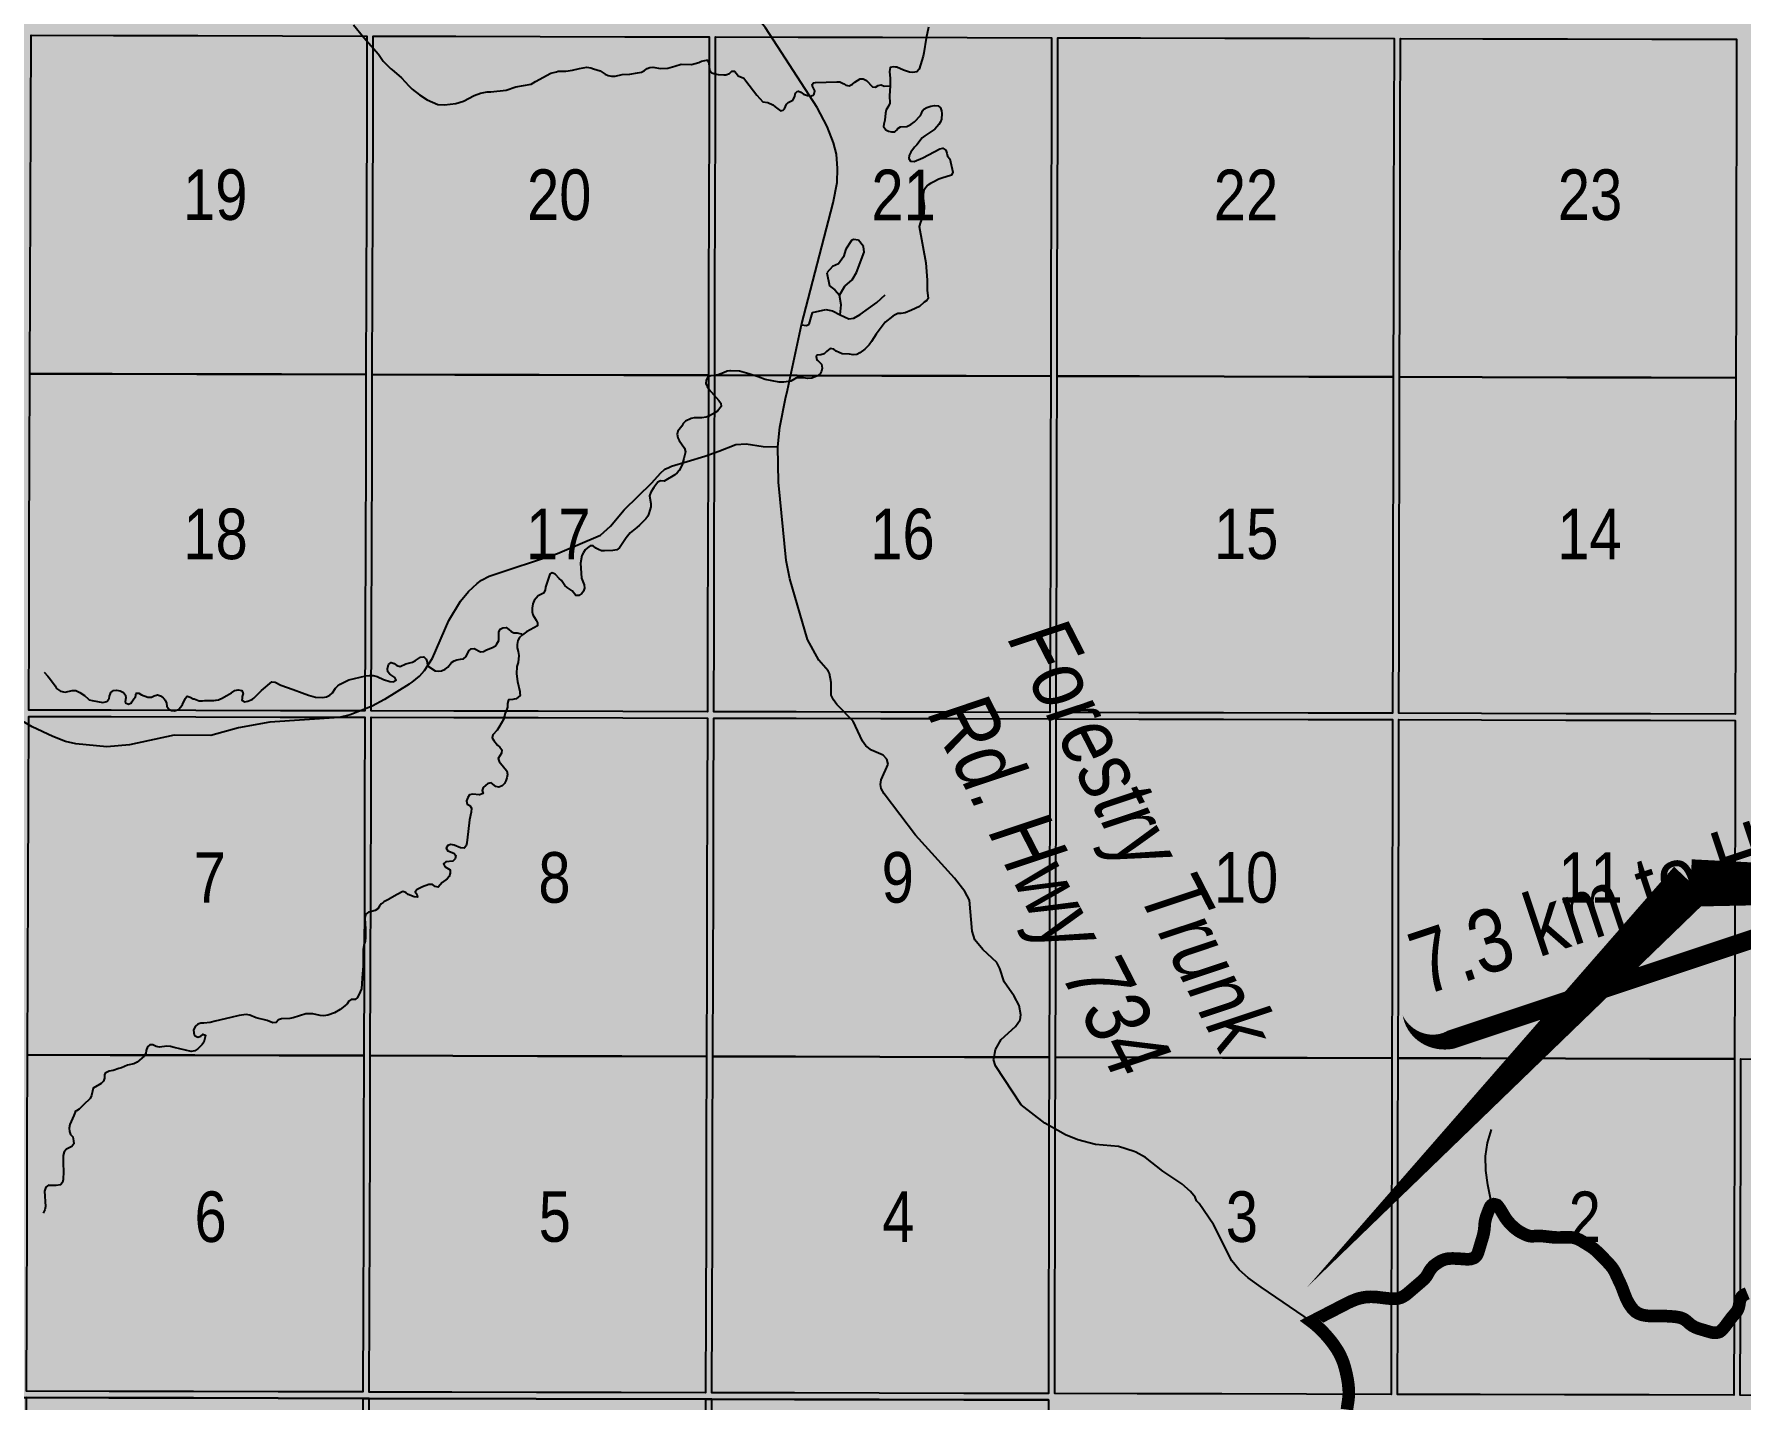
# Model space of a CAD drawing. Extents: x 639460 to 650829, y 5702863 to 5715975.
# Drawn here: x 645204 to 645474.1, y 5712213.6 to 5712429.8 of the extents above; entities that cross this region are included whole.
import ezdxf

# ---------------------------------------------------------------- set-up
doc = ezdxf.new("R2010")
doc.units = 0
doc.header["$LTSCALE"] = 5
doc.linetypes.add('DASHED2', pattern=[9.525, 6.35, -3.175])
for name, color, linetype in [('L-TITLEDB-T', 4, 'Continuous'), ('Quarters', 8, 'Continuous'), ('RoadSeg', 57, 'DASHED2'), ('ROUTE-MAP-HWY', 2, 'Continuous'), ('ROUTE-MAP-LABELS', 210, 'Continuous'), ('T-WATER', 160, 'Continuous')]:
    doc.layers.add(name, color=color, linetype=linetype)
doc.layers.add('ROUTE-MAP-BACKGROUND-H', color=7, linetype='Continuous', true_color=0xf0ebff)
doc.styles.add('120', font='ARIALN.TTF', dxfattribs={"height": 13})
doc.styles.add('80', font='ARIALN.TTF', dxfattribs={"height": 10})
doc.styles.add('80L', font='ARIALN.TTF', dxfattribs={"height": 10})

# ---------------------------------------------------------------- blocks, each defined once
blk = doc.blocks.new('*U424')
h = blk.add_hatch(color=255)
edge = h.paths.add_edge_path()
edge.add_line((-44, -11.5), (44, -11.5))
edge.add_arc((44, -5.5), 6, 270, 360)
edge.add_line((50, -5.5), (50, 4))
edge.add_arc((44, 4), 6, 0, 90)
edge.add_line((44, 10), (-44, 10))
edge.add_arc((-44, 4), 6, 90, 180)
edge.add_line((-50, 4), (-50, -5.5))
edge.add_arc((-44, -5.5), 6, 180, 270)
at = {"color": 210, "flags": 128}
blk.add_lwpolyline([(-44, -11.5, 3, 3, 0), (44, -11.5, 3, 3, 0.414214), (50, -5.5, 3, 3, 0), (50, 4, 3, 0, 0.414214), (44, 10, 0, 0, 0), (-44, 10, 0, 0, 0.414214), (-50, 4, 0, 0, 0), (-50, -5.5, 0, 3, 0.414214)], format="xyseb", close=True, dxfattribs=at)
for points in [[(-78.01, -41.53, 0, 7.5, 0), (0, 0, 0, 0, 0)], [(98.29, -34.44, 0, 7.5, 0), (0, 0, 0, 0, 0)]]:
    blk.add_lwpolyline(points, format="xyseb", dxfattribs=at)
at = {"color": 210, "style": '80'}
blk.add_attdef('ENTER_TEXT_001', (-35.99, -5), '', height=10, dxfattribs=at)

msp = doc.modelspace()

# ---------------------------------------------------------------- hatches: boundary and pattern name
at = {"layer": 'ROUTE-MAP-BACKGROUND-H'}
h = msp.add_hatch(color=256, dxfattribs=at)
h.dxf.hatch_style = 1
h.paths.add_polyline_path([(644722.08, 5712923.1), (644716.33, 5711989.96), (646823.87, 5711989.96), (646818.02, 5712923.32)])

# ---------------------------------------------------------------- linework, layer by layer
at = {"layer": 'Quarters'}
for points in [[(645216.37, 5712376.03), (645203.33, 5712376.06), (645203.38, 5712389.45), (645203.42, 5712402.84), (645203.47, 5712416.24), (645203.51, 5712429.63), (645216.55, 5712429.6), (645229.92, 5712429.57), (645243.3, 5712429.53), (645256.67, 5712429.5), (645256.63, 5712416.11), (645256.59, 5712402.72), (645256.55, 5712389.33), (645256.51, 5712375.94), (645243.13, 5712375.97), (645229.75, 5712376), (645216.37, 5712376.03)], [(645270.56, 5712375.9), (645257.51, 5712375.93), (645257.55, 5712389.32), (645257.59, 5712402.72), (645257.63, 5712416.11), (645257.67, 5712429.5), (645270.71, 5712429.47), (645284.09, 5712429.44), (645297.46, 5712429.41), (645310.83, 5712429.38), (645310.8, 5712415.98), (645310.76, 5712402.59), (645310.73, 5712389.2), (645310.69, 5712375.81), (645297.31, 5712375.84), (645283.93, 5712375.87), (645270.56, 5712375.9)], [(645324.74, 5712375.77), (645311.69, 5712375.81), (645311.73, 5712389.2), (645311.77, 5712402.59), (645311.8, 5712415.98), (645311.84, 5712429.37), (645324.88, 5712429.34), (645338.25, 5712429.31), (645351.63, 5712429.28), (645365, 5712429.25), (645364.97, 5712415.86), (645364.94, 5712402.46), (645364.9, 5712389.07), (645364.87, 5712375.68), (645351.49, 5712375.71), (645338.12, 5712375.74), (645324.74, 5712375.77)], [(645378.93, 5712375.65), (645365.88, 5712375.68), (645365.91, 5712389.07), (645365.94, 5712402.46), (645365.97, 5712415.85), (645366, 5712429.25), (645379.05, 5712429.21), (645392.43, 5712429.18), (645405.81, 5712429.15), (645419.19, 5712429.12), (645419.16, 5712415.73), (645419.13, 5712402.34), (645419.11, 5712388.94), (645419.08, 5712375.55), (645405.69, 5712375.58), (645392.31, 5712375.62), (645378.93, 5712375.65)], [(645433.13, 5712375.52), (645420.08, 5712375.55), (645420.11, 5712388.94), (645420.14, 5712402.33), (645420.17, 5712415.73), (645420.2, 5712429.12), (645433.24, 5712429.09), (645446.62, 5712429.06), (645460, 5712429.02), (645473.38, 5712428.99), (645473.36, 5712415.6), (645473.33, 5712402.21), (645473.31, 5712388.82), (645473.28, 5712375.42), (645459.9, 5712375.46), (645446.51, 5712375.49), (645433.13, 5712375.52)], [(645216.2, 5712322.8), (645203.15, 5712322.83), (645203.2, 5712335.88), (645203.24, 5712349.28), (645203.29, 5712362.67), (645203.33, 5712376.06), (645216.37, 5712376.03), (645229.75, 5712376), (645243.13, 5712375.97), (645256.51, 5712375.94), (645256.47, 5712362.54), (645256.43, 5712349.15), (645256.39, 5712335.76), (645256.35, 5712322.7), (645242.97, 5712322.73), (645229.58, 5712322.77), (645216.2, 5712322.8)], [(645270.4, 5712322.67), (645257.35, 5712322.7), (645257.39, 5712335.76), (645257.43, 5712349.15), (645257.47, 5712362.54), (645257.51, 5712375.93), (645270.56, 5712375.9), (645283.93, 5712375.87), (645297.31, 5712375.84), (645310.69, 5712375.81), (645310.65, 5712362.42), (645310.62, 5712349.02), (645310.58, 5712335.63), (645310.55, 5712322.57), (645297.17, 5712322.61), (645283.78, 5712322.64), (645270.4, 5712322.67)], [(645324.6, 5712322.54), (645311.55, 5712322.57), (645311.59, 5712335.63), (645311.62, 5712349.02), (645311.66, 5712362.41), (645311.69, 5712375.81), (645324.74, 5712375.77), (645338.12, 5712375.74), (645351.49, 5712375.71), (645364.87, 5712375.68), (645364.84, 5712362.29), (645364.81, 5712348.9), (645364.78, 5712335.5), (645364.75, 5712322.45), (645351.37, 5712322.48), (645337.98, 5712322.51), (645324.6, 5712322.54)], [(645378.8, 5712322.41), (645365.75, 5712322.44), (645365.78, 5712335.5), (645365.82, 5712348.89), (645365.85, 5712362.29), (645365.88, 5712375.68), (645378.93, 5712375.65), (645392.31, 5712375.62), (645405.69, 5712375.58), (645419.08, 5712375.55), (645419.05, 5712362.16), (645419.02, 5712348.77), (645418.99, 5712335.38), (645418.96, 5712322.32), (645405.58, 5712322.35), (645392.19, 5712322.38), (645378.8, 5712322.41)], [(645433.02, 5712322.29), (645419.97, 5712322.32), (645420, 5712335.37), (645420.02, 5712348.77), (645420.05, 5712362.16), (645420.08, 5712375.55), (645433.13, 5712375.52), (645446.51, 5712375.49), (645459.9, 5712375.46), (645473.28, 5712375.42), (645473.25, 5712362.03), (645473.23, 5712348.64), (645473.2, 5712335.25), (645473.18, 5712322.19), (645459.79, 5712322.22), (645446.41, 5712322.25), (645433.02, 5712322.29)], [(645216.02, 5712268.22), (645202.97, 5712268.26), (645203.01, 5712281.65), (645203.06, 5712295.04), (645203.1, 5712308.43), (645203.15, 5712321.82), (645216.2, 5712321.79), (645229.58, 5712321.76), (645242.96, 5712321.73), (645256.34, 5712321.7), (645256.3, 5712308.31), (645256.26, 5712294.91), (645256.22, 5712281.52), (645256.18, 5712268.13), (645242.8, 5712268.16), (645229.41, 5712268.19), (645216.02, 5712268.22)], [(645270.24, 5712268.1), (645257.19, 5712268.13), (645257.23, 5712281.52), (645257.27, 5712294.91), (645257.31, 5712308.3), (645257.35, 5712321.7), (645270.4, 5712321.66), (645283.78, 5712321.63), (645297.16, 5712321.6), (645310.55, 5712321.57), (645310.51, 5712308.18), (645310.47, 5712294.79), (645310.44, 5712281.39), (645310.4, 5712268), (645297.01, 5712268.03), (645283.63, 5712268.07), (645270.24, 5712268.1)], [(645364.62, 5712267.87), (645351.23, 5712267.91), (645337.85, 5712267.94), (645324.46, 5712267.97), (645311.41, 5712268), (645311.44, 5712281.39), (645311.48, 5712294.78), (645311.51, 5712308.18), (645311.55, 5712321.57), (645324.6, 5712321.54), (645337.98, 5712321.51), (645351.36, 5712321.47), (645364.75, 5712321.44), (645364.72, 5712308.05), (645364.68, 5712294.66), (645364.65, 5712281.27), (645364.62, 5712267.87)], [(645378.68, 5712267.84), (645365.63, 5712267.87), (645365.66, 5712281.26), (645365.69, 5712294.66), (645365.72, 5712308.05), (645365.75, 5712321.44), (645378.8, 5712321.41), (645392.19, 5712321.38), (645405.58, 5712321.35), (645418.96, 5712321.31), (645418.93, 5712307.92), (645418.9, 5712294.53), (645418.88, 5712281.14), (645418.85, 5712267.75), (645405.46, 5712267.78), (645392.07, 5712267.81), (645378.68, 5712267.84)], [(645432.91, 5712267.71), (645419.85, 5712267.74), (645419.88, 5712281.14), (645419.91, 5712294.53), (645419.94, 5712307.92), (645419.97, 5712321.31), (645433.02, 5712321.28), (645446.4, 5712321.25), (645459.79, 5712321.22), (645473.18, 5712321.19), (645473.15, 5712307.8), (645473.13, 5712294.4), (645473.1, 5712281.01), (645473.07, 5712267.62), (645459.69, 5712267.65), (645446.3, 5712267.68), (645432.91, 5712267.71)], [(645215.85, 5712214.99), (645202.79, 5712215.02), (645202.84, 5712228.08), (645202.88, 5712241.47), (645202.92, 5712254.86), (645202.97, 5712268.26), (645216.02, 5712268.22), (645229.41, 5712268.19), (645242.8, 5712268.16), (645256.18, 5712268.13), (645256.14, 5712254.74), (645256.1, 5712241.35), (645256.06, 5712227.95), (645256.02, 5712214.9), (645242.63, 5712214.93), (645229.24, 5712214.96), (645215.85, 5712214.99)], [(645270.08, 5712214.86), (645257.03, 5712214.89), (645257.07, 5712227.95), (645257.11, 5712241.34), (645257.15, 5712254.74), (645257.19, 5712268.13), (645270.24, 5712268.1), (645283.63, 5712268.07), (645297.01, 5712268.03), (645310.4, 5712268), (645310.37, 5712254.61), (645310.33, 5712241.22), (645310.29, 5712227.83), (645310.26, 5712214.77), (645296.87, 5712214.8), (645283.48, 5712214.83), (645270.08, 5712214.86)], [(645311.41, 5712268), (645324.46, 5712267.97), (645337.85, 5712267.94), (645351.23, 5712267.91), (645364.62, 5712267.87), (645364.59, 5712254.48), (645364.56, 5712241.09), (645364.53, 5712227.7), (645364.5, 5712214.64), (645351.11, 5712214.67), (645337.71, 5712214.7), (645324.32, 5712214.74), (645311.26, 5712214.77), (645311.3, 5712227.82), (645311.34, 5712241.22), (645311.37, 5712254.61), (645311.41, 5712268)], [(645378.56, 5712214.61), (645365.5, 5712214.64), (645365.53, 5712227.7), (645365.56, 5712241.09), (645365.59, 5712254.48), (645365.63, 5712267.87), (645378.68, 5712267.84), (645392.07, 5712267.81), (645405.46, 5712267.78), (645418.85, 5712267.75), (645418.82, 5712254.36), (645418.79, 5712240.96), (645418.76, 5712227.57), (645418.73, 5712214.51), (645405.34, 5712214.55), (645391.95, 5712214.58), (645378.56, 5712214.61)], [(645432.8, 5712214.48), (645419.74, 5712214.51), (645419.77, 5712227.57), (645419.8, 5712240.96), (645419.82, 5712254.35), (645419.85, 5712267.74), (645432.91, 5712267.71), (645446.3, 5712267.68), (645459.69, 5712267.65), (645473.07, 5712267.62), (645473.05, 5712254.23), (645473.02, 5712240.84), (645473, 5712227.44), (645472.97, 5712214.39), (645459.58, 5712214.42), (645446.19, 5712214.45), (645432.8, 5712214.48)], [(645487.03, 5712214.35), (645473.98, 5712214.38), (645474, 5712227.44), (645474.03, 5712240.83), (645474.05, 5712254.22), (645474.08, 5712267.61), (645487.13, 5712267.54), (645500.52, 5712267.47), (645513.91, 5712267.4), (645527.3, 5712267.33), (645527.28, 5712253.98), (645527.25, 5712240.63), (645527.23, 5712227.28), (645527.21, 5712214.26), (645513.82, 5712214.29), (645500.43, 5712214.32), (645487.03, 5712214.35)], [(645215.67, 5712160.42), (645202.61, 5712160.45), (645202.65, 5712173.84), (645202.7, 5712187.23), (645202.74, 5712200.63), (645202.79, 5712214.02), (645215.84, 5712213.99), (645229.24, 5712213.96), (645242.63, 5712213.92), (645256.02, 5712213.89), (645255.98, 5712200.5), (645255.94, 5712187.11), (645255.9, 5712173.72), (645255.86, 5712160.33), (645242.46, 5712160.36), (645229.07, 5712160.39), (645215.67, 5712160.42)], [(645269.92, 5712160.29), (645256.86, 5712160.32), (645256.9, 5712173.71), (645256.94, 5712187.11), (645256.98, 5712200.5), (645257.02, 5712213.89), (645270.08, 5712213.86), (645283.47, 5712213.83), (645296.87, 5712213.8), (645310.26, 5712213.77), (645310.22, 5712200.37), (645310.18, 5712186.98), (645310.15, 5712173.59), (645310.11, 5712160.2), (645296.72, 5712160.23), (645283.32, 5712160.26), (645269.92, 5712160.29)], [(645324.18, 5712160.16), (645311.12, 5712160.2), (645311.15, 5712173.59), (645311.19, 5712186.98), (645311.23, 5712200.37), (645311.26, 5712213.76), (645324.32, 5712213.73), (645337.71, 5712213.7), (645351.1, 5712213.67), (645364.49, 5712213.64), (645364.46, 5712200.25), (645364.43, 5712186.85), (645364.4, 5712173.46), (645364.37, 5712160.07), (645350.97, 5712160.1), (645337.57, 5712160.13), (645324.18, 5712160.16)]]:
    msp.add_lwpolyline(points, close=True, dxfattribs=at)
for points in [[(645201.69, 5712187.24), (645201.78, 5712214.02), (645202.79, 5712214.02), (645229.24, 5712213.96), (645256.02, 5712213.89), (645257.02, 5712213.89), (645283.47, 5712213.83), (645310.26, 5712213.77), (645311.26, 5712213.76), (645337.71, 5712213.7), (645364.49, 5712213.64)], [(645364.49, 5712213.64), (645337.71, 5712213.7), (645311.26, 5712213.76), (645310.26, 5712213.77), (645283.47, 5712213.83), (645257.02, 5712213.89), (645256.02, 5712213.89), (645229.24, 5712213.96), (645202.79, 5712214.02)]]:
    msp.add_lwpolyline(points, dxfattribs=at)
at = {"layer": 'RoadSeg'}
for p, q in [((645323.21, 5712373.48), (645325.44, 5712383.78)), ((645322.91, 5712372.13), (645323.21, 5712373.48)), ((645304.43, 5712361.24), (645304.87, 5712361.42)), ((645263.37, 5712326.94), (645263.81, 5712327.23))]:
    msp.add_line(p, q, dxfattribs=at)
for points in [[(645325.44, 5712383.78), (645330.46, 5712403.09), (645331.06, 5712406.31), (645331.12, 5712408.54), (645330.95, 5712410.81), (645330.51, 5712412.62), (645329.51, 5712415.21), (645327.9, 5712418.19), (645319.74, 5712430.82), (645318.84, 5712431.91), (645316.23, 5712433.95), (645315.64, 5712434.4), (645315, 5712435.16), (645314.28, 5712437.21)], [(645331.44, 5712388.47), (645332.31, 5712389.91), (645333.44, 5712390.91), (645334.11, 5712392.06), (645335.34, 5712395.32), (645335.26, 5712396.22), (645334.46, 5712397.21), (645333.66, 5712397.3), (645333.32, 5712397.15), (645332.45, 5712395.8), (645332.05, 5712394.58), (645331.28, 5712393.47), (645330.34, 5712393.03), (645329.44, 5712392.03), (645329.85, 5712389.95), (645330.7, 5712389.36), (645331.44, 5712388.47)], [(645331.55, 5712385.37), (645331.73, 5712386.96), (645331.44, 5712388.47)], [(645331.55, 5712385.37), (645332.9, 5712384.73), (645333.7, 5712384.84), (645334.72, 5712385.41), (645337.34, 5712387.34), (645338.67, 5712388.53)], [(645325.44, 5712383.78), (645326.24, 5712383.72), (645326.64, 5712383.91), (645327.16, 5712385.73), (645329.28, 5712386.24), (645330.34, 5712386.04), (645331.55, 5712385.37)], [(645321.68, 5712364.47), (645322.01, 5712367.59), (645322.91, 5712372.13)], [(645304.87, 5712361.42), (645307.36, 5712362.15), (645310.11, 5712363.02), (645312.37, 5712363.81), (645315.02, 5712364.86), (645316.67, 5712364.99), (645319.37, 5712364.54), (645321.68, 5712364.47)], [(645355.85, 5712267.65), (645356.14, 5712269.09), (645357.02, 5712270.7), (645359.28, 5712272.77), (645360.01, 5712273.78), (645360.16, 5712274.61), (645359.87, 5712276.08), (645359.08, 5712277.54), (645357.52, 5712279.81), (645356.84, 5712281.9), (645356.34, 5712282.88), (645354.1, 5712284.91), (645352.88, 5712286.44), (645352.45, 5712287.82), (645351.99, 5712292.73), (645351.27, 5712294.12), (645349.63, 5712296.23), (645343.49, 5712303.01), (645338.52, 5712309.55), (645338.05, 5712310.43), (645337.93, 5712311.06), (645338.02, 5712311.76), (645339.12, 5712314.26), (645338.94, 5712315.03), (645338.36, 5712315.68), (645336.52, 5712316.5), (645335.61, 5712317.19), (645335.06, 5712317.91), (645333.62, 5712321.08), (645331.03, 5712323.72), (645330.49, 5712324.44), (645330.14, 5712325.21), (645330.1, 5712327.21), (645329.84, 5712328.59), (645329.65, 5712329.02), (645328.17, 5712330.7), (645326.37, 5712334.02), (645323.61, 5712343.62), (645323, 5712346.51), (645321.79, 5712358.9), (645321.68, 5712364.47)], [(645263.81, 5712327.23), (645265, 5712328.2), (645265.79, 5712329.07), (645267.05, 5712331.03), (645269.62, 5712337.02), (645271.47, 5712340.07), (645272.75, 5712341.6), (645274.09, 5712342.86), (645274.77, 5712343.4), (645275.99, 5712344), (645286.82, 5712347.59), (645293.6, 5712350.52), (645295.2, 5712351.94), (645297.38, 5712354.51), (645301.77, 5712358.78), (645303.14, 5712360.34), (645303.83, 5712360.95), (645304.43, 5712361.24)], [(645263.37, 5712326.94), (645259.46, 5712324.49), (645257.47, 5712323.42), (645254.03, 5712322.05), (645252.29, 5712321.63), (645241.31, 5712320.92), (645236.35, 5712320), (645231.95, 5712318.79), (645226.15, 5712318.86), (645219.08, 5712317.3), (645215.51, 5712317.03), (645210.59, 5712317.48), (645208.97, 5712317.86), (645206.96, 5712318.65), (645203.67, 5712320.17), (645201.9, 5712321.22), (645198.11, 5712324.67), (645196.24, 5712325.75), (645194.72, 5712326.3), (645193.66, 5712326.53), (645192.23, 5712326.6), (645189.38, 5712325.98), (645186.34, 5712325.71), (645176.09, 5712328.2)], [(645378.08, 5712252.95), (645375.58, 5712253.77), (645371.96, 5712254.08), (645369.18, 5712254.79), (645367.18, 5712255.62), (645363.93, 5712257.44), (645360.18, 5712260.35), (645356.13, 5712266.5), (645355.83, 5712267.5), (645355.85, 5712267.65)], [(645434.69, 5712244.51), (645434.04, 5712247.69), (645433.71, 5712249.96), (645433.67, 5712252.23), (645433.97, 5712254.32), (645434.59, 5712256.43)], [(645406.13, 5712226.03), (645398.16, 5712231.47), (645396.1, 5712232.96), (645394.67, 5712234.23), (645393.52, 5712235.66), (645390.62, 5712241.41), (645388.38, 5712244.74), (645387.96, 5712245.15), (645387.74, 5712245.73), (645386.97, 5712246.65), (645385.61, 5712247.85), (645382.6, 5712249.84), (645379.86, 5712252.02), (645378.36, 5712252.86), (645378.08, 5712252.95)], [(645406.13, 5712226.03), (645411.87, 5712228.99), (645412.29, 5712229.19), (645412.72, 5712229.37), (645413.16, 5712229.54), (645413.61, 5712229.69), (645414.07, 5712229.8), (645414.54, 5712229.89), (645415.03, 5712229.94), (645415.51, 5712229.96), (645416.01, 5712229.95), (645416.5, 5712229.91), (645417.99, 5712229.73), (645418.48, 5712229.68), (645418.97, 5712229.65), (645419.44, 5712229.65), (645419.87, 5712229.71), (645420.28, 5712229.83), (645420.66, 5712230.02), (645421.01, 5712230.24), (645421.33, 5712230.49), (645423.43, 5712232.29), (645423.71, 5712232.54), (645423.98, 5712232.79), (645424.22, 5712233.07), (645424.43, 5712233.37), (645424.78, 5712234), (645424.98, 5712234.3), (645425.22, 5712234.6), (645425.49, 5712234.88), (645425.8, 5712235.12), (645426.12, 5712235.34), (645426.46, 5712235.55), (645426.82, 5712235.73), (645427.2, 5712235.88), (645427.62, 5712235.98), (645428.05, 5712236.02), (645428.48, 5712236.03), (645428.91, 5712236.02), (645429.35, 5712236), (645430.6, 5712235.91), (645430.99, 5712235.91), (645431.35, 5712235.95), (645431.65, 5712236.04), (645431.9, 5712236.14), (645432.08, 5712236.29), (645432.24, 5712236.47), (645432.38, 5712236.7), (645432.5, 5712237), (645433.27, 5712239.56), (645433.38, 5712240.06), (645433.47, 5712240.57), (645433.52, 5712241.09), (645433.55, 5712241.57), (645433.62, 5712242.02), (645433.73, 5712242.44), (645433.85, 5712242.82), (645434.23, 5712243.83), (645434.46, 5712244.3), (645434.59, 5712244.45), (645434.69, 5712244.51)], [(645434.69, 5712244.51), (645434.76, 5712244.56), (645434.98, 5712244.62), (645435.2, 5712244.58), (645435.45, 5712244.5), (645435.62, 5712244.33), (645435.76, 5712244.16), (645435.99, 5712243.82), (645436.73, 5712242.59), (645436.92, 5712242.31), (645437.14, 5712242.01), (645437.37, 5712241.73), (645437.63, 5712241.45), (645437.91, 5712241.18), (645438.2, 5712240.91), (645438.52, 5712240.65), (645438.85, 5712240.41), (645439.21, 5712240.19), (645439.58, 5712239.99), (645439.95, 5712239.81), (645440.31, 5712239.67), (645440.66, 5712239.57), (645441.03, 5712239.54), (645441.81, 5712239.59), (645442.23, 5712239.6), (645442.65, 5712239.57), (645443.07, 5712239.53), (645444.31, 5712239.39), (645444.91, 5712239.35), (645445.51, 5712239.35), (645446.7, 5712239.39), (645447.09, 5712239.38), (645447.48, 5712239.34), (645447.86, 5712239.25), (645448.22, 5712239.12), (645448.57, 5712238.96), (645448.92, 5712238.77), (645450.3, 5712237.92), (645450.65, 5712237.68), (645450.98, 5712237.42), (645451.29, 5712237.14), (645451.6, 5712236.84), (645451.91, 5712236.53), (645452.23, 5712236.21), (645452.55, 5712235.87), (645452.88, 5712235.54), (645453.2, 5712235.19), (645453.51, 5712234.84), (645453.8, 5712234.46), (645454.05, 5712234.06), (645454.26, 5712233.65), (645454.44, 5712233.24), (645455.16, 5712231.71), (645455.77, 5712230.11), (645455.94, 5712229.69), (645456.14, 5712229.29), (645456.37, 5712228.87), (645456.6, 5712228.52), (645456.86, 5712228.16), (645457.14, 5712227.84), (645457.44, 5712227.57), (645457.78, 5712227.36), (645458.14, 5712227.2), (645458.51, 5712227.09), (645458.88, 5712227.01), (645459.26, 5712226.96), (645459.6, 5712226.93), (645459.94, 5712226.92), (645460.95, 5712226.94), (645461.32, 5712226.94), (645461.7, 5712226.93), (645462.08, 5712226.92), (645462.48, 5712226.89), (645462.88, 5712226.87), (645463.31, 5712226.84), (645463.74, 5712226.8), (645464.18, 5712226.73), (645464.62, 5712226.62), (645465.03, 5712226.45), (645465.4, 5712226.2), (645466.06, 5712225.62), (645466.42, 5712225.37), (645466.8, 5712225.16), (645467.22, 5712224.99), (645467.65, 5712224.85), (645469.34, 5712224.35), (645469.7, 5712224.28), (645470.06, 5712224.26), (645470.4, 5712224.31), (645470.72, 5712224.42), (645470.98, 5712224.61), (645471.2, 5712224.83), (645471.39, 5712225.06), (645471.57, 5712225.27), (645472.6, 5712226.66), (645473.37, 5712227.56), (645473.56, 5712227.86), (645473.7, 5712228.19), (645473.79, 5712228.55), (645473.91, 5712229.29), (645474.02, 5712229.64), (645474.19, 5712229.94)], [(645411.92, 5712213.37), (645411.98, 5712213.84), (645412.04, 5712214.48), (645412.04, 5712215.09), (645411.99, 5712215.7), (645411.93, 5712216.28), (645411.85, 5712216.81), (645411.74, 5712217.38), (645411.62, 5712217.93), (645411.49, 5712218.47), (645411.36, 5712218.95), (645411.17, 5712219.55), (645410.98, 5712220.05), (645410.75, 5712220.55), (645410.48, 5712221.09), (645410.2, 5712221.57), (645409.89, 5712222.04), (645409.59, 5712222.47), (645409.25, 5712222.92), (645408.98, 5712223.25), (645408.69, 5712223.6), (645408.37, 5712223.96), (645408.02, 5712224.34), (645407.66, 5712224.71), (645407.28, 5712225.07), (645406.83, 5712225.48), (645406.49, 5712225.76), (645406.13, 5712226.03)]]:
    msp.add_lwpolyline(points, dxfattribs=at)
at = {"layer": 'ROUTE-MAP-HWY'}
msp.add_lwpolyline([(645411.74, 5712212.11, 2, 2, 0), (645411.82, 5712212.72, 2, 2, 0), (645411.92, 5712213.37, 2, 2, 0), (645411.98, 5712213.84, 2, 2, 0), (645412.04, 5712214.48, 2, 2, 0), (645412.04, 5712215.09, 2, 2, 0), (645411.99, 5712215.7, 2, 2, 0), (645411.93, 5712216.28, 2, 2, 0), (645411.85, 5712216.81, 2, 2, 0), (645411.74, 5712217.38, 2, 2, 0), (645411.62, 5712217.93, 2, 2, 0), (645411.49, 5712218.47, 2, 2, 0), (645411.36, 5712218.95, 2, 2, 0), (645411.17, 5712219.55, 2, 2, 0), (645410.98, 5712220.05, 2, 2, 0), (645410.75, 5712220.55, 2, 2, 0), (645410.48, 5712221.09, 2, 2, 0), (645410.2, 5712221.57, 2, 2, 0), (645409.89, 5712222.04, 2, 2, 0), (645409.59, 5712222.47, 2, 2, 0), (645409.25, 5712222.92, 2, 2, 0), (645408.98, 5712223.25, 2, 2, 0), (645408.69, 5712223.6, 2, 2, 0), (645408.37, 5712223.96, 2, 2, 0), (645408.02, 5712224.34, 2, 2, 0), (645407.66, 5712224.71, 2, 2, 0), (645407.28, 5712225.07, 2, 2, 0), (645406.83, 5712225.48, 2, 2, 0), (645406.49, 5712225.76, 2, 2, 0), (645406.13, 5712226.03, 2, 2, 0), (645411.87, 5712228.99, 2, 2, 0), (645412.29, 5712229.19, 2, 2, 0), (645412.72, 5712229.37, 2, 2, 0), (645413.16, 5712229.54, 2, 2, 0), (645413.61, 5712229.69, 2, 2, 0), (645414.07, 5712229.8, 2, 2, 0), (645414.54, 5712229.89, 2, 2, 0), (645415.03, 5712229.94, 2, 2, 0), (645415.51, 5712229.96, 2, 2, 0), (645416.01, 5712229.95, 2, 2, 0), (645416.5, 5712229.91, 2, 2, 0), (645417.99, 5712229.73, 2, 2, 0), (645418.48, 5712229.68, 2, 2, 0), (645418.97, 5712229.65, 2, 2, 0), (645419.44, 5712229.65, 2, 2, 0), (645419.87, 5712229.71, 2, 2, 0), (645420.28, 5712229.83, 2, 2, 0), (645420.66, 5712230.02, 2, 2, 0), (645421.01, 5712230.24, 2, 2, 0), (645421.33, 5712230.49, 2, 2, 0), (645423.43, 5712232.29, 2, 2, 0), (645423.71, 5712232.54, 2, 2, 0), (645423.98, 5712232.79, 2, 2, 0), (645424.22, 5712233.07, 2, 2, 0), (645424.43, 5712233.37, 2, 2, 0), (645424.78, 5712234, 2, 2, 0), (645424.98, 5712234.3, 2, 2, 0), (645425.22, 5712234.6, 2, 2, 0), (645425.49, 5712234.88, 2, 2, 0), (645425.8, 5712235.12, 2, 2, 0), (645426.12, 5712235.34, 2, 2, 0), (645426.46, 5712235.55, 2, 2, 0), (645426.82, 5712235.73, 2, 2, 0), (645427.2, 5712235.88, 2, 2, 0), (645427.62, 5712235.98, 2, 2, 0), (645428.05, 5712236.02, 2, 2, 0), (645428.48, 5712236.03, 2, 2, 0), (645428.91, 5712236.02, 2, 2, 0), (645429.35, 5712236, 2, 2, 0), (645430.6, 5712235.91, 2, 2, 0), (645430.99, 5712235.91, 2, 2, 0), (645431.35, 5712235.95, 2, 2, 0), (645431.65, 5712236.04, 2, 2, 0), (645431.9, 5712236.14, 2, 2, 0), (645432.08, 5712236.29, 2, 2, 0), (645432.24, 5712236.47, 2, 2, 0), (645432.38, 5712236.7, 2, 2, 0), (645432.5, 5712237, 2, 2, 0), (645433.27, 5712239.56, 2, 2, 0), (645433.38, 5712240.06, 2, 2, 0), (645433.47, 5712240.57, 2, 2, 0), (645433.52, 5712241.09, 2, 2, 0), (645433.55, 5712241.57, 2, 2, 0), (645433.62, 5712242.02, 2, 2, 0), (645433.73, 5712242.44, 2, 2, 0), (645433.85, 5712242.82, 2, 2, 0), (645434.23, 5712243.83, 2, 2, 0), (645434.46, 5712244.3, 2, 2, 0), (645434.59, 5712244.45, 2, 2, 0), (645434.69, 5712244.51, 2, 2, 0), (645434.76, 5712244.56, 2, 2, 0), (645434.98, 5712244.62, 2, 2, 0), (645435.2, 5712244.58, 2, 2, 0), (645435.45, 5712244.5, 2, 2, 0), (645435.62, 5712244.33, 2, 2, 0), (645435.76, 5712244.16, 2, 2, 0), (645435.99, 5712243.82, 2, 2, 0), (645436.73, 5712242.59, 2, 2, 0), (645436.92, 5712242.31, 2, 2, 0), (645437.14, 5712242.01, 2, 2, 0), (645437.37, 5712241.73, 2, 2, 0), (645437.63, 5712241.45, 2, 2, 0), (645437.91, 5712241.18, 2, 2, 0), (645438.2, 5712240.91, 2, 2, 0), (645438.52, 5712240.65, 2, 2, 0), (645438.85, 5712240.41, 2, 2, 0), (645439.21, 5712240.19, 2, 2, 0), (645439.58, 5712239.99, 2, 2, 0), (645439.95, 5712239.81, 2, 2, 0), (645440.31, 5712239.67, 2, 2, 0), (645440.66, 5712239.57, 2, 2, 0), (645441.03, 5712239.54, 2, 2, 0), (645441.81, 5712239.59, 2, 2, 0), (645442.23, 5712239.6, 2, 2, 0), (645442.65, 5712239.57, 2, 2, 0), (645443.07, 5712239.53, 2, 2, 0), (645444.31, 5712239.39, 2, 2, 0), (645444.91, 5712239.35, 2, 2, 0), (645445.51, 5712239.35, 2, 2, 0), (645446.7, 5712239.39, 2, 2, 0), (645447.09, 5712239.38, 2, 2, 0), (645447.48, 5712239.34, 2, 2, 0), (645447.86, 5712239.25, 2, 2, 0), (645448.22, 5712239.12, 2, 2, 0), (645448.57, 5712238.96, 2, 2, 0), (645448.92, 5712238.77, 2, 2, 0), (645450.3, 5712237.92, 2, 2, 0), (645450.65, 5712237.68, 2, 2, 0), (645450.98, 5712237.42, 2, 2, 0), (645451.29, 5712237.14, 2, 2, 0), (645451.6, 5712236.84, 2, 2, 0), (645451.91, 5712236.53, 2, 2, 0), (645452.23, 5712236.21, 2, 2, 0), (645452.55, 5712235.87, 2, 2, 0), (645452.88, 5712235.54, 2, 2, 0), (645453.2, 5712235.19, 2, 2, 0), (645453.51, 5712234.84, 2, 2, 0), (645453.8, 5712234.46, 2, 2, 0), (645454.05, 5712234.06, 2, 2, 0), (645454.26, 5712233.65, 2, 2, 0), (645454.44, 5712233.24, 2, 2, 0), (645455.16, 5712231.71, 2, 2, 0), (645455.77, 5712230.11, 2, 2, 0), (645455.94, 5712229.69, 2, 2, 0), (645456.14, 5712229.29, 2, 2, 0), (645456.37, 5712228.87, 2, 2, 0), (645456.6, 5712228.52, 2, 2, 0), (645456.86, 5712228.16, 2, 2, 0), (645457.14, 5712227.84, 2, 2, 0), (645457.44, 5712227.57, 2, 2, 0), (645457.78, 5712227.36, 2, 2, 0), (645458.14, 5712227.2, 2, 2, 0), (645458.51, 5712227.09, 2, 2, 0), (645458.88, 5712227.01, 2, 2, 0), (645459.26, 5712226.96, 2, 2, 0), (645459.6, 5712226.93, 2, 2, 0), (645459.94, 5712226.92, 2, 2, 0), (645460.95, 5712226.94, 2, 2, 0), (645461.32, 5712226.94, 2, 2, 0), (645461.7, 5712226.93, 2, 2, 0), (645462.08, 5712226.92, 2, 2, 0), (645462.48, 5712226.89, 2, 2, 0), (645462.88, 5712226.87, 2, 2, 0), (645463.31, 5712226.84, 2, 2, 0), (645463.74, 5712226.8, 2, 2, 0), (645464.18, 5712226.73, 2, 2, 0), (645464.62, 5712226.62, 2, 2, 0), (645465.03, 5712226.45, 2, 2, 0), (645465.4, 5712226.2, 2, 2, 0), (645466.06, 5712225.62, 2, 2, 0), (645466.42, 5712225.37, 2, 2, 0), (645466.8, 5712225.16, 2, 2, 0), (645467.22, 5712224.99, 2, 2, 0), (645467.65, 5712224.85, 2, 2, 0), (645469.34, 5712224.35, 2, 2, 0), (645469.7, 5712224.28, 2, 2, 0), (645470.06, 5712224.26, 2, 2, 0), (645470.4, 5712224.31, 2, 2, 0), (645470.72, 5712224.42, 2, 2, 0), (645470.98, 5712224.61, 2, 2, 0), (645471.2, 5712224.83, 2, 2, 0), (645471.39, 5712225.06, 2, 2, 0), (645471.57, 5712225.27, 2, 2, 0), (645472.6, 5712226.66, 2, 2, 0), (645473.37, 5712227.56, 2, 2, 0), (645473.56, 5712227.86, 2, 2, 0), (645473.7, 5712228.19, 2, 2, 0), (645473.79, 5712228.55, 2, 2, 0), (645473.91, 5712229.29, 2, 2, 0), (645474.02, 5712229.64, 2, 2, 0), (645474.19, 5712229.94, 2, 2, 0), (645474.44, 5712230.18, 2, 2, 0), (645474.75, 5712230.37, 2, 2, 0), (645475.09, 5712230.51, 2, 2, 0)], format="xyseb", dxfattribs=at)
at = {"layer": 'T-WATER', "linetype": 'Continuous'}
for points in [[(645345.53, 5712430.94), (645345.16, 5712429.17), (645344.81, 5712426.83), (645344.68, 5712426.3), (645344.05, 5712424.28), (645343.68, 5712423.86), (645343.06, 5712423.75), (645342.53, 5712423.81), (645341.56, 5712424.13), (645340.53, 5712424.56), (645340.33, 5712424.58), (645339.94, 5712424.62), (645339.46, 5712424.54), (645339.37, 5712423.9), (645339.48, 5712422.78), (645339.47, 5712421.61), (645339.38, 5712420.04), (645339.39, 5712418.89), (645339.2, 5712418.4), (645338.82, 5712417.84), (645338.74, 5712417.28), (645338.63, 5712416.17), (645338.44, 5712415.55), (645338.41, 5712415.17), (645338.76, 5712414.69), (645339.2, 5712414.45), (645339.67, 5712414.33), (645340.2, 5712414.34), (645340.31, 5712414.43), (645340.57, 5712414.65), (645340.7, 5712414.85), (645341.11, 5712415.12), (645342.12, 5712415.2), (645342.73, 5712415.49), (645343.31, 5712415.94), (645344.24, 5712416.93), (645344.42, 5712417.27), (645344.59, 5712417.68), (645344.79, 5712417.94), (645345.26, 5712418.18), (645345.89, 5712418.4), (645346.46, 5712418.5), (645347.06, 5712418.45), (645347.44, 5712418.17), (645347.58, 5712417.66), (645347.62, 5712417.26), (645347.59, 5712416.37), (645347.4, 5712415.91), (645347.14, 5712415.49), (645346.51, 5712414.79), (645344.92, 5712413.69), (645344.54, 5712413.4), (645343.66, 5712412.27), (645343.29, 5712411.93), (645342.72, 5712411.13), (645342.46, 5712410.62), (645342.4, 5712410.13), (645342.7, 5712409.71), (645343.24, 5712409.66), (645344.62, 5712410.25), (645347.33, 5712411.66), (645347.81, 5712411.75), (645348.25, 5712411.47), (645348.43, 5712410.95), (645348.55, 5712410.47), (645348.92, 5712410.09), (645349.38, 5712407.94), (645349.15, 5712407.49), (645347.63, 5712407.04), (645347.17, 5712406.86), (645346.29, 5712406.36), (645345.83, 5712406.19), (645345.41, 5712405.91), (645345.08, 5712405.54), (645344.81, 5712405.06), (645344.74, 5712404.74), (645344.67, 5712404.42), (645344.67, 5712403.81), (645344.85, 5712402.59), (645344.77, 5712401.44), (645344.24, 5712400.04), (645344.05, 5712399.38), (645345.12, 5712393.61), (645345.34, 5712390.89), (645345.3, 5712389.27), (645345.45, 5712387.97), (645345.26, 5712387.63), (645344.83, 5712387.37), (645344.1, 5712386.72), (645342.85, 5712386.1), (645341.82, 5712385.7), (645341.18, 5712385.61), (645340.67, 5712385.59), (645340.27, 5712385.39), (645339.86, 5712385.19), (645338.69, 5712384.24), (645337.23, 5712382.31), (645336.5, 5712381.18), (645336.15, 5712380.65), (645335.46, 5712379.97), (645334.67, 5712379.38), (645334.18, 5712379.11), (645333.63, 5712379.03), (645333.01, 5712379.15), (645331.86, 5712379.23), (645330.91, 5712379.61), (645330.57, 5712379.94), (645329.97, 5712380.03), (645329.36, 5712379.58), (645329.03, 5712379.22), (645328.51, 5712379.06), (645327.89, 5712379), (645327.74, 5712378.77), (645327.88, 5712378.28), (645327.94, 5712378.22), (645328.58, 5712377.56), (645328.69, 5712376.95), (645328.62, 5712376.46), (645328.37, 5712376.06), (645327.97, 5712375.75), (645327.05, 5712375.34), (645326.4, 5712375.33), (645326.36, 5712375.33), (645325.74, 5712375.43), (645324.62, 5712375.4), (645324.37, 5712375.26), (645323.72, 5712374.89), (645322.63, 5712374.75), (645321.89, 5712374.72), (645319.66, 5712375.15), (645318.59, 5712375.55), (645317.12, 5712376.05), (645315.63, 5712376.49), (645314.21, 5712376.52), (645314.08, 5712376.5), (645313.69, 5712376.45), (645313.08, 5712376.21), (645312.23, 5712375.88), (645311.6, 5712375.76), (645311.09, 5712375.75), (645310.62, 5712375.58), (645310.34, 5712375.04), (645310.31, 5712374.52), (645310.5, 5712374.06), (645310.76, 5712373.64), (645312.35, 5712371.84), (645312.65, 5712371.39), (645312.71, 5712370.9), (645312.12, 5712370.15), (645311.74, 5712369.85), (645310.86, 5712369.38), (645310.33, 5712369.18), (645309.65, 5712369.09), (645308.44, 5712369.1), (645307.96, 5712368.97), (645307.05, 5712368.53), (645306.71, 5712368.2), (645306.48, 5712367.78), (645305.87, 5712366.96), (645305.77, 5712366.5), (645305.86, 5712365.92), (645306.08, 5712365.47), (645306.94, 5712364.27), (645307.08, 5712363.7), (645306.82, 5712362.64), (645306.53, 5712361.63), (645306.07, 5712360.76), (645305.77, 5712360.38), (645305.4, 5712360.06), (645303.72, 5712359.08), (645303.14, 5712359.11), (645302.69, 5712358.92), (645302.06, 5712358.06), (645301.59, 5712357.32), (645301.39, 5712356.73), (645301.58, 5712355.53), (645301.57, 5712354.97), (645301.28, 5712353.96), (645301.09, 5712353.5), (645300.81, 5712353.09), (645299.8, 5712352.07), (645299.35, 5712351.71), (645298.3, 5712350.87), (645297.69, 5712350.11), (645296.63, 5712348.53), (645296.19, 5712348.2), (645295.59, 5712348.06), (645294.27, 5712348.02), (645293.76, 5712348.05), (645293.29, 5712348.22), (645292.86, 5712348.46), (645292.47, 5712348.8), (645291.97, 5712348.8), (645291.55, 5712348.53), (645291.21, 5712348.18), (645290.93, 5712347.79), (645290.68, 5712347.28), (645290.45, 5712346.09), (645290.64, 5712343.71), (645291.02, 5712342.67), (645291.09, 5712342.13), (645290.94, 5712341.66), (645290.65, 5712341.26), (645290.21, 5712340.98), (645289.71, 5712340.94), (645289.15, 5712341.7), (645288.34, 5712342.25), (645287.98, 5712342.55), (645287.46, 5712343.36), (645287.09, 5712343.63), (645286.52, 5712344.26), (645286.46, 5712344.33), (645285.99, 5712344.57), (645285.62, 5712344.35), (645284.93, 5712342.28), (645284.85, 5712341.79), (645284.63, 5712341.34), (645283.75, 5712340.89), (645283.11, 5712340.15), (645282.9, 5712339.62), (645282.8, 5712338.95), (645282.82, 5712338.4), (645282.94, 5712337.92), (645283.42, 5712337.05), (645283.68, 5712336.65), (645283.63, 5712336.17), (645281.94, 5712335.23), (645281.29, 5712334.73), (645280.83, 5712334.31), (645280.55, 5712333.85), (645280.43, 5712333.21), (645280.46, 5712332.67), (645280.61, 5712332.1), (645280.68, 5712331.46), (645280.59, 5712330.37), (645280.41, 5712329.72), (645280.34, 5712328.57), (645280.51, 5712327.34), (645280.86, 5712325.75), (645280.88, 5712325.52), (645280.91, 5712325.14), (645280.26, 5712324.58), (645279.97, 5712324.53), (645279.77, 5712324.49), (645279.09, 5712324.47), (645278.89, 5712323.85), (645278.89, 5712323.31), (645278.77, 5712322.83), (645278.55, 5712322.34), (645278.26, 5712321.34), (645277.52, 5712320.06), (645277.26, 5712319.66), (645276.58, 5712318.92), (645276.48, 5712318.43), (645276.72, 5712318), (645277.34, 5712317.28), (645277.69, 5712316.96), (645277.99, 5712316.51), (645277.96, 5712316.01), (645277.43, 5712315.16), (645277.57, 5712314.68), (645278.46, 5712313.57), (645278.81, 5712313.2), (645278.92, 5712312.62), (645278.82, 5712312.09), (645278.65, 5712311.62), (645278.41, 5712311.2), (645278.07, 5712310.83), (645277.55, 5712310.62), (645277.07, 5712310.74), (645276.3, 5712311.33), (645275.81, 5712311.2), (645275.08, 5712310.57), (645274.9, 5712310.1), (645275.06, 5712309.63), (645274.47, 5712309.39), (645273.39, 5712309.54), (645272.92, 5712309.4), (645272.62, 5712308.99), (645272.42, 5712308.45), (645272.51, 5712307.96), (645272.96, 5712307.73), (645273.22, 5712307.32), (645273.14, 5712306.65), (645272.92, 5712305.46), (645272.7, 5712303.6), (645272.49, 5712301.82), (645272.36, 5712301.34), (645272.06, 5712300.97), (645271.47, 5712301.03), (645270.46, 5712301.46), (645269.93, 5712301.54), (645269.45, 5712301.41), (645269.22, 5712300.97), (645269.48, 5712300.53), (645270.43, 5712300.2), (645270.71, 5712299.79), (645270.61, 5712299.3), (645270.24, 5712298.93), (645269.16, 5712298.79), (645268.78, 5712298.5), (645268.99, 5712298.05), (645269.07, 5712298), (645269.82, 5712297.55), (645269.84, 5712297.03), (645269.67, 5712296.47), (645269.37, 5712296.09), (645268.59, 5712295.52), (645267.95, 5712294.81), (645267.46, 5712294.88), (645267.04, 5712295.24), (645266.48, 5712295.2), (645265.45, 5712294.86), (645264.62, 5712294.45), (645264.31, 5712294.07), (645264.58, 5712293.67), (645264.68, 5712293.24), (645264.14, 5712293.27), (645263.2, 5712293.65), (645262.8, 5712293.94), (645262.33, 5712294.09), (645261.46, 5712293.64), (645260.23, 5712292.95), (645260.18, 5712292.92), (645259.32, 5712292.45), (645259.24, 5712292.38), (645258.94, 5712292.15), (645258.63, 5712291.8), (645258.38, 5712291.38), (645257.95, 5712291.11), (645257.39, 5712290.94), (645256.9, 5712290.84), (645256.51, 5712290.53), (645256.34, 5712289.91), (645256.46, 5712288.19), (645256.45, 5712286.83), (645256.37, 5712286.23), (645256.17, 5712285.63), (645256.08, 5712284.96), (645256.09, 5712282.36), (645255.91, 5712280.47), (645255.86, 5712279.5), (645255.79, 5712278.68), (645255.62, 5712278.21), (645255.17, 5712277.34), (645254.8, 5712277.04), (645254.17, 5712277.02), (645253.8, 5712276.74), (645253.54, 5712276.33), (645253.17, 5712275.99), (645252.44, 5712275.41), (645251.52, 5712274.92), (645250.5, 5712274.54), (645249.86, 5712274.45), (645249.28, 5712274.48), (645248.13, 5712274.76), (645247.01, 5712274.74), (645245.01, 5712274.1), (645244.45, 5712274.02), (645243.15, 5712273.96), (645242.68, 5712273.81), (645242.32, 5712273.4), (645241.77, 5712273.35), (645240.88, 5712273.7), (645239.14, 5712274.09), (645238.13, 5712274.52), (645237.53, 5712274.63), (645236.46, 5712274.49), (645235.11, 5712274.16), (645232.67, 5712273.59), (645231.88, 5712273.4), (645230.87, 5712273.26), (645230.36, 5712273.26), (645229.89, 5712273.12), (645229.54, 5712272.8), (645229.24, 5712272.23), (645229.25, 5712271.72), (645229.35, 5712271.5), (645229.46, 5712271.27), (645229.9, 5712271.04), (645230.37, 5712271.21), (645230.69, 5712271.5), (645230.72, 5712271.53), (645230.79, 5712271.5), (645231.11, 5712271.38), (645231.14, 5712271.3), (645230.86, 5712270.28), (645230.58, 5712269.88), (645229.89, 5712269.21), (645229.43, 5712268.9), (645228.87, 5712268.79), (645226.15, 5712269.43), (645225.56, 5712269.59), (645224.98, 5712269.62), (645223.82, 5712269.48), (645223.32, 5712269.6), (645222.78, 5712269.82), (645222.29, 5712269.85), (645221.93, 5712269.52), (645221.72, 5712268.95), (645221.66, 5712268.46), (645221.39, 5712268.05), (645220.3, 5712267.11), (645219.78, 5712266.86), (645218.76, 5712266.64), (645217.83, 5712266.2), (645217.42, 5712266.08), (645216.49, 5712265.8), (645215.86, 5712265.7), (645215.24, 5712265.35), (645215.12, 5712265.08), (645215.16, 5712264.55), (645214.96, 5712264.1), (645214.63, 5712263.73), (645214.35, 5712263.57), (645213.36, 5712262.96), (645213.07, 5712261.82), (645212.88, 5712261.36), (645211.84, 5712260.35), (645211.12, 5712259.67), (645210.71, 5712259.39), (645210.47, 5712259.29), (645210.47, 5712259.16), (645210.31, 5712258.67), (645209.63, 5712257.25), (645209.53, 5712256.65), (645209.58, 5712256.13), (645209.77, 5712255.67), (645210.1, 5712255.27), (645210.24, 5712254.65), (645210.26, 5712254.16), (645209.99, 5712253.73), (645209.1, 5712253.31), (645208.76, 5712252.93), (645208.61, 5712252.33), (645208.58, 5712251.08), (645208.64, 5712249.77), (645208.6, 5712248.53), (645208.49, 5712248.05), (645208.18, 5712247.67), (645207.47, 5712247.59), (645206.41, 5712247.6), (645206.25, 5712247.61), (645205.86, 5712247.29), (645205.65, 5712246.66), (645205.82, 5712244.25), (645205.72, 5712243.75), (645205.41, 5712243.19)], [(645254.54, 5712431.27), (645256.2, 5712429.3), (645258.5, 5712426.66), (645259.21, 5712425.51), (645259.48, 5712425.26), (645260.47, 5712424.34), (645260.62, 5712424.2), (645262.12, 5712422.91), (645263.28, 5712421.61), (645263.82, 5712421.1), (645264.98, 5712420.22), (645266.22, 5712419.42), (645267.88, 5712418.66), (645268.96, 5712418.61), (645270.74, 5712418.85), (645271.92, 5712419.18), (645273.64, 5712420.12), (645274.61, 5712420.49), (645275.67, 5712420.7), (645276.25, 5712420.7), (645278.68, 5712420.94), (645280.23, 5712421.46), (645282.64, 5712421.9), (645283.35, 5712422.31), (645285.76, 5712423.61), (645286.65, 5712423.85), (645286.92, 5712423.93), (645288.15, 5712423.97), (645289.18, 5712424.09), (645290.3, 5712424.37), (645291.48, 5712424.58), (645292.07, 5712424.49), (645292.53, 5712424.3), (645293.57, 5712424.02), (645294.38, 5712423.45), (645294.85, 5712423.28), (645295.34, 5712423.18), (645295.93, 5712423.15), (645297.07, 5712423.42), (645298.24, 5712423.5), (645299.48, 5712423.66), (645300.12, 5712423.81), (645300.6, 5712424.05), (645300.99, 5712424.35), (645301.42, 5712424.55), (645301.91, 5712424.59), (645303.14, 5712424.39), (645304.27, 5712424.4), (645305.38, 5712424.72), (645306.38, 5712425.08), (645308.05, 5712425.02), (645309.17, 5712425.32), (645309.62, 5712425.53), (645310.38, 5712425.71), (645310.56, 5712425.67), (645310.78, 5712425.23), (645310.89, 5712424.12), (645311.24, 5712423.69), (645311.7, 5712423.52), (645312.23, 5712423.43), (645313.15, 5712423.39), (645313.47, 5712423.38), (645314.05, 5712423.58), (645314.15, 5712423.68), (645314.4, 5712423.93), (645314.83, 5712423.95), (645315.15, 5712423.6), (645315.41, 5712423.19), (645316.33, 5712422.84), (645316.6, 5712422.44), (645318.36, 5712420.14), (645319.29, 5712419.11), (645320.11, 5712418.98), (645320.92, 5712418.6), (645321.25, 5712418.32), (645322.09, 5712417.68), (645322.52, 5712417.78), (645322.76, 5712418.01), (645323.05, 5712418.74), (645323.31, 5712418.98), (645324.04, 5712419.38), (645324.35, 5712419.93), (645324.44, 5712420.33), (645324.55, 5712420.54), (645324.73, 5712420.73), (645324.93, 5712420.78), (645325.33, 5712420.6), (645325.75, 5712420.33), (645326.37, 5712420.1), (645326.88, 5712420), (645327.26, 5712420.13), (645327.45, 5712420.35), (645327.54, 5712420.83), (645327.29, 5712421.35), (645327.19, 5712421.58), (645327.18, 5712421.6), (645327.18, 5712421.6), (645327.14, 5712421.86), (645327.34, 5712422.09), (645327.67, 5712422.18), (645331.03, 5712422.25), (645331.49, 5712422.26), (645332.15, 5712421.97), (645332.47, 5712421.74), (645332.96, 5712421.65), (645333.49, 5712421.88), (645333.88, 5712422.2), (645334.7, 5712422.72), (645335.19, 5712422.75), (645335.72, 5712422.46), (645336.67, 5712421.46), (645337.16, 5712421.43), (645337.54, 5712421.7), (645338.03, 5712421.79), (645338.5, 5712421.57), (645339.47, 5712421.61)], [(645205.59, 5712328.8), (645206.15, 5712328.21), (645206.58, 5712327.65), (645207.35, 5712326.68), (645207.55, 5712326.22), (645208.19, 5712325.82), (645208.92, 5712325.68), (645210.03, 5712325.9), (645210.61, 5712325.9), (645211.12, 5712325.67), (645211.24, 5712325.6), (645211.98, 5712325.11), (645212.54, 5712324.6), (645212.69, 5712324.47), (645213.16, 5712324.34), (645214.89, 5712324.05), (645215.49, 5712324.18), (645215.84, 5712324.55), (645215.85, 5712324.6), (645215.92, 5712325.04), (645216.07, 5712325.45), (645216.13, 5712325.6), (645216.14, 5712325.62), (645216.54, 5712325.91), (645217.03, 5712325.96), (645217.63, 5712325.87), (645218.14, 5712325.6), (645218.15, 5712325.59), (645218.46, 5712325.21), (645218.49, 5712324.72), (645218.48, 5712324.6), (645218.41, 5712324.04), (645218.44, 5712323.95), (645218.91, 5712323.78), (645219.4, 5712323.98), (645219.45, 5712324.15), (645219.78, 5712324.6), (645220.03, 5712324.92), (645220.14, 5712325.48), (645220.59, 5712325.48), (645221.01, 5712325.23), (645221.98, 5712324.89), (645222.37, 5712324.85), (645222.58, 5712324.85), (645223.01, 5712325.08), (645223.5, 5712325.22), (645224.02, 5712325.07), (645224.42, 5712324.76), (645224.56, 5712324.59), (645224.73, 5712324.39), (645224.94, 5712323.94), (645225.02, 5712323.45), (645225.33, 5712322.98), (645225.74, 5712322.76), (645226.24, 5712322.73), (645226.87, 5712322.94), (645227.24, 5712323.33), (645227.48, 5712323.72), (645227.88, 5712324.59), (645227.9, 5712324.65), (645228.22, 5712325.01), (645228.7, 5712324.89), (645229.17, 5712324.63), (645229.3, 5712324.59), (645230.11, 5712324.28), (645230.67, 5712324.28), (645230.99, 5712324.34), (645232.42, 5712324.33), (645232.77, 5712324.38), (645232.82, 5712324.38), (645233.17, 5712324.46), (645233.48, 5712324.58), (645233.63, 5712324.64), (645234.5, 5712325.14), (645235.22, 5712325.57), (645235.76, 5712325.91), (645236.31, 5712326.01), (645236.88, 5712325.91), (645237.01, 5712325.57), (645237.06, 5712325.45), (645236.94, 5712324.95), (645236.9, 5712324.58), (645236.88, 5712324.38), (645237.34, 5712324.13), (645237.82, 5712324.22), (645238.35, 5712324.44), (645238.55, 5712324.57), (645238.77, 5712324.72), (645239.61, 5712325.57), (645239.96, 5712325.93), (645241.63, 5712327.29), (645242.12, 5712327.23), (645243.02, 5712326.78), (645245.01, 5712326.1), (645246.42, 5712325.56), (645247.4, 5712325.18), (645248.5, 5712324.88), (645249.65, 5712324.82), (645250.29, 5712324.93), (645250.81, 5712325.16), (645251.18, 5712325.48), (645251.23, 5712325.56), (645251.7, 5712326.32), (645252.04, 5712326.66), (645252.43, 5712326.93), (645253.8, 5712327.59), (645256.48, 5712328.26), (645257.02, 5712328.31), (645257.67, 5712328.28), (645258.27, 5712328.13), (645259.26, 5712327.67), (645259.3, 5712327.66), (645260.3, 5712327.37), (645260.91, 5712327.28), (645261.31, 5712327.56), (645261.09, 5712327.99), (645260.3, 5712328.53), (645260.29, 5712328.53), (645259.97, 5712328.89), (645259.93, 5712329.38), (645260.1, 5712330.03), (645260.3, 5712330.18), (645260.51, 5712330.35), (645260.99, 5712330.22), (645261.42, 5712329.89), (645261.9, 5712329.73), (645262.82, 5712330.17), (645263.85, 5712330.41), (645264.34, 5712330.65), (645265.15, 5712331.2), (645265.65, 5712331.27), (645266.02, 5712330.9), (645266.18, 5712330.43), (645266.26, 5712329.82), (645267.47, 5712329.05), (645267.96, 5712328.98), (645268.49, 5712329.05), (645269.05, 5712329.28), (645269.44, 5712329.6), (645270.05, 5712330.33), (645270.46, 5712330.6), (645270.91, 5712330.79), (645271.45, 5712330.88), (645271.95, 5712330.95), (645272.39, 5712331.28), (645272.78, 5712332.21), (645273.14, 5712332.52), (645273.63, 5712332.57), (645274.62, 5712332.06), (645275.13, 5712332.09), (645275.61, 5712332.35), (645276.54, 5712332.73), (645277.01, 5712333.01), (645277.24, 5712333.3), (645277.51, 5712333.84), (645277.54, 5712335.17), (645277.76, 5712335.61), (645278.18, 5712335.84), (645278.68, 5712335.89), (645279.14, 5712335.6), (645279.5, 5712335.28), (645279.93, 5712335.05), (645280.42, 5712335.04), (645281.05, 5712334.9), (645281.29, 5712334.73)]]:
    msp.add_lwpolyline(points, dxfattribs=at)

# ---------------------------------------------------------------- block references
at = {"layer": 'ROUTE-MAP-LABELS'}
ref = msp.add_blockref('*U424', (645466.22, 5712295.46), dxfattribs=dict(at, xscale=0.9989208513093729, yscale=0.9989208513093729, zscale=0.9989208513093729, rotation=18.44441809974016))
ref.add_attrib('ENTER_TEXT_001', '7.3 km to Hwy. 40', (645423.91, 5712277.61), dxfattribs={"layer": '0', "color": 210, "height": 9.9892, "rotation": 18.4444, "style": '80'})

# ---------------------------------------------------------------- texts
at = {"layer": 'L-TITLEDB-T', "insert": (645366.69, 5712338.85), "char_height": 10, "attachment_point": 1, "rotation": 297.1689, "style": '80L', "bg_fill": 1, "box_fill_scale": 1.15, "bg_fill_color": 256, "bg_fill_true_color": 15789055, "bg_fill_transparency": 0}
msp.add_mtext_dynamic_manual_height_columns('\\pi0.32626;{\\fArial Narrow|b0|i1|c0|p34;Forestry Trunk \\P\\pi5.1591;Rd. Hwy 734}', width=75.1887, gutter_width=50, heights=[0], dxfattribs=at)
at = {"layer": 'RoadSeg', "style": '120'}
msp.add_text('29-8-5', height=39.983, rotation=359.9576, dxfattribs=at).set_placement((645334.84, 5712398.19))
for s, height, p in [('19', 8.004, (645227.57, 5712400.41)), ('20', 8.004, (645281.99, 5712400.4)), ('21', 8.004, (645336.49, 5712400.36)), ('22', 8.004, (645390.67, 5712400.36)), ('23', 8.004, (645445.11, 5712400.4)), ('18', 8.004, (645227.61, 5712346.71)), ('17', 8.004, (645281.84, 5712346.69)), ('16', 8.004, (645336.31, 5712346.7)), ('15', 8.004, (645390.7, 5712346.72)), ('14', 8.004, (645445.02, 5712346.69)), ('7', 8, (645229.23, 5712292.32)), ('8', 8, (645283.79, 5712292.34)), ('9', 8, (645338.11, 5712292.35)), ('10', 8.004, (645390.67, 5712292.34)), ('11', 8.004, (645445.18, 5712292.32)), ('6', 8, (645229.38, 5712238.64)), ('5', 8, (645283.84, 5712238.67)), ('4', 8, (645338.2, 5712238.63)), ('3', 8, (645392.57, 5712238.65)), ('2', 8, (645446.83, 5712238.62))]:
    msp.add_text(s, height=height, dxfattribs=at).set_placement(p)

doc.saveas('drawing.dxf')
